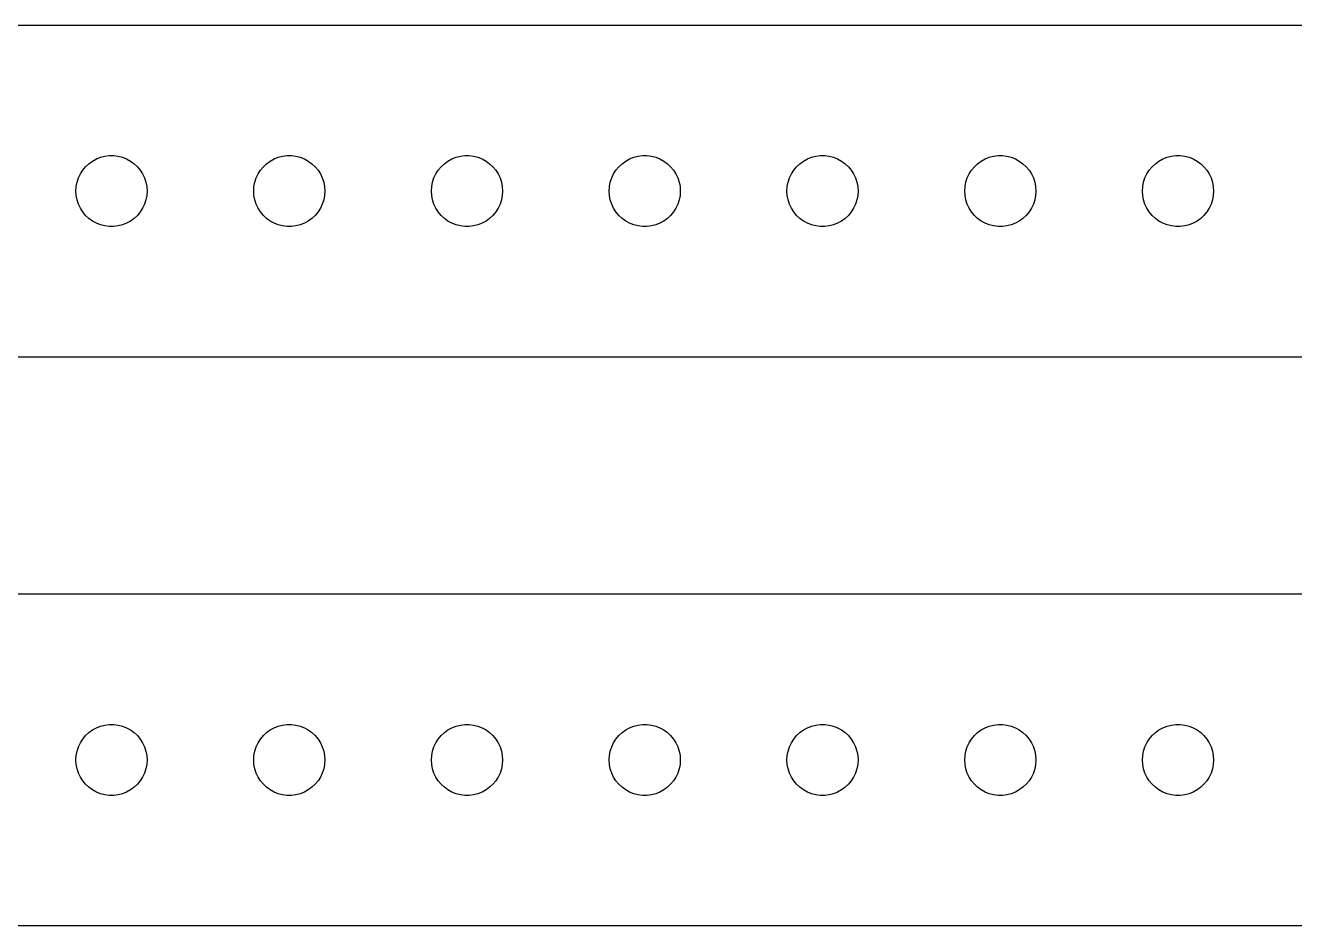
# Model space of a CAD drawing. Header units: metres. Extents: x -210 to 210, y 41 to 79.
# Drawn here: x 101.4 to 154.9, y 41 to 79 of the extents above; entities that cross this region are included whole.
import ezdxf

# ---------------------------------------------------------------- set-up
doc = ezdxf.new("R2010")
doc.units = ezdxf.units.M

msp = doc.modelspace()

# ---------------------------------------------------------------- linework, layer by layer
for p, q in [((204.814, 78.9901), (-204.814, 78.9901)), ((104.361, 73.3572), (104.536, 73.4266)), ((104.536, 73.4266), (104.719, 73.4734)), ((104.719, 73.4734), (104.906, 73.497)), ((104.906, 73.497), (105.094, 73.497)), ((105.094, 73.497), (105.281, 73.4734)), ((105.281, 73.4734), (105.464, 73.4266)), ((105.464, 73.4266), (105.639, 73.3572)), ((111.861, 73.3572), (112.036, 73.4266)), ((112.036, 73.4266), (112.219, 73.4734)), ((112.219, 73.4734), (112.406, 73.497)), ((112.406, 73.497), (112.594, 73.497)), ((112.594, 73.497), (112.781, 73.4734)), ((112.781, 73.4734), (112.964, 73.4266)), ((112.964, 73.4266), (113.139, 73.3572)), ((119.361, 73.3572), (119.536, 73.4266)), ((119.536, 73.4266), (119.719, 73.4734)), ((119.719, 73.4734), (119.906, 73.497)), ((119.906, 73.497), (120.094, 73.497)), ((120.094, 73.497), (120.281, 73.4734)), ((120.281, 73.4734), (120.464, 73.4266)), ((120.464, 73.4266), (120.639, 73.3572)), ((126.861, 73.3572), (127.036, 73.4266)), ((127.036, 73.4266), (127.219, 73.4734)), ((127.219, 73.4734), (127.406, 73.497)), ((127.406, 73.497), (127.594, 73.497)), ((127.594, 73.497), (127.781, 73.4734)), ((127.781, 73.4734), (127.964, 73.4266)), ((127.964, 73.4266), (128.139, 73.3572)), ((134.361, 73.3572), (134.536, 73.4266)), ((134.536, 73.4266), (134.719, 73.4734)), ((134.719, 73.4734), (134.906, 73.497)), ((134.906, 73.497), (135.094, 73.497)), ((135.094, 73.497), (135.281, 73.4734)), ((135.281, 73.4734), (135.464, 73.4266)), ((135.464, 73.4266), (135.639, 73.3572)), ((141.861, 73.3572), (142.036, 73.4266)), ((142.036, 73.4266), (142.219, 73.4734)), ((142.219, 73.4734), (142.406, 73.497)), ((142.406, 73.497), (142.594, 73.497)), ((142.594, 73.497), (142.781, 73.4734)), ((142.781, 73.4734), (142.964, 73.4266)), ((142.964, 73.4266), (143.139, 73.3572)), ((149.361, 73.3572), (149.536, 73.4266)), ((149.536, 73.4266), (149.719, 73.4734)), ((149.719, 73.4734), (149.906, 73.497)), ((149.906, 73.497), (150.094, 73.497)), ((150.094, 73.497), (150.281, 73.4734)), ((150.281, 73.4734), (150.464, 73.4266)), ((150.464, 73.4266), (150.639, 73.3572)), ((103.686, 72.7226), (103.786, 72.8817)), ((103.786, 72.8817), (103.907, 73.0268)), ((103.907, 73.0268), (104.044, 73.1558)), ((104.044, 73.1558), (104.196, 73.2665)), ((104.196, 73.2665), (104.361, 73.3572)), ((105.639, 73.3572), (105.804, 73.2665)), ((105.804, 73.2665), (105.956, 73.1558)), ((105.956, 73.1558), (106.093, 73.0268)), ((106.093, 73.0268), (106.214, 72.8817)), ((106.214, 72.8817), (106.314, 72.7226)), ((111.186, 72.7226), (111.286, 72.8817)), ((111.286, 72.8817), (111.407, 73.0268)), ((111.407, 73.0268), (111.544, 73.1558)), ((111.544, 73.1558), (111.696, 73.2665)), ((111.696, 73.2665), (111.861, 73.3572)), ((113.139, 73.3572), (113.304, 73.2665)), ((113.304, 73.2665), (113.456, 73.1558)), ((113.456, 73.1558), (113.593, 73.0268)), ((113.593, 73.0268), (113.714, 72.8817)), ((113.714, 72.8817), (113.814, 72.7226)), ((118.686, 72.7226), (118.786, 72.8817)), ((118.786, 72.8817), (118.907, 73.0268)), ((118.907, 73.0268), (119.044, 73.1558)), ((119.044, 73.1558), (119.196, 73.2665)), ((119.196, 73.2665), (119.361, 73.3572)), ((120.639, 73.3572), (120.804, 73.2665)), ((120.804, 73.2665), (120.956, 73.1558)), ((120.956, 73.1558), (121.093, 73.0268)), ((121.093, 73.0268), (121.214, 72.8817)), ((121.214, 72.8817), (121.314, 72.7226)), ((126.186, 72.7226), (126.286, 72.8817)), ((126.286, 72.8817), (126.407, 73.0268)), ((126.407, 73.0268), (126.544, 73.1558)), ((126.544, 73.1558), (126.696, 73.2665)), ((126.696, 73.2665), (126.861, 73.3572)), ((128.139, 73.3572), (128.304, 73.2665)), ((128.304, 73.2665), (128.456, 73.1558)), ((128.456, 73.1558), (128.593, 73.0268)), ((128.593, 73.0268), (128.714, 72.8817)), ((128.714, 72.8817), (128.814, 72.7226)), ((133.686, 72.7226), (133.786, 72.8817)), ((133.786, 72.8817), (133.907, 73.0268)), ((133.907, 73.0268), (134.044, 73.1558)), ((134.044, 73.1558), (134.196, 73.2665)), ((134.196, 73.2665), (134.361, 73.3572)), ((135.639, 73.3572), (135.804, 73.2665)), ((135.804, 73.2665), (135.956, 73.1558)), ((135.956, 73.1558), (136.093, 73.0268)), ((136.093, 73.0268), (136.214, 72.8817)), ((136.214, 72.8817), (136.314, 72.7226)), ((141.186, 72.7226), (141.286, 72.8817)), ((141.286, 72.8817), (141.407, 73.0268)), ((141.407, 73.0268), (141.544, 73.1558)), ((141.544, 73.1558), (141.696, 73.2665)), ((141.696, 73.2665), (141.861, 73.3572)), ((143.139, 73.3572), (143.304, 73.2665)), ((143.304, 73.2665), (143.456, 73.1558)), ((143.456, 73.1558), (143.593, 73.0268)), ((143.593, 73.0268), (143.714, 72.8817)), ((143.714, 72.8817), (143.814, 72.7226)), ((148.686, 72.7226), (148.786, 72.8817)), ((148.786, 72.8817), (148.907, 73.0268)), ((148.907, 73.0268), (149.044, 73.1558)), ((149.044, 73.1558), (149.196, 73.2665)), ((149.196, 73.2665), (149.361, 73.3572)), ((150.639, 73.3572), (150.804, 73.2665)), ((150.804, 73.2665), (150.956, 73.1558)), ((150.956, 73.1558), (151.093, 73.0268)), ((151.093, 73.0268), (151.214, 72.8817)), ((151.214, 72.8817), (151.314, 72.7226)), ((103.512, 72.188), (103.547, 72.373)), ((103.547, 72.373), (103.605, 72.5522)), ((103.605, 72.5522), (103.686, 72.7226)), ((106.314, 72.7226), (106.395, 72.5522)), ((106.395, 72.5522), (106.453, 72.373)), ((106.453, 72.373), (106.488, 72.188)), ((111.012, 72.188), (111.047, 72.373)), ((111.047, 72.373), (111.105, 72.5522)), ((111.105, 72.5522), (111.186, 72.7226)), ((113.814, 72.7226), (113.895, 72.5522)), ((113.895, 72.5522), (113.953, 72.373)), ((113.953, 72.373), (113.988, 72.188)), ((118.512, 72.188), (118.547, 72.373)), ((118.547, 72.373), (118.605, 72.5522)), ((118.605, 72.5522), (118.686, 72.7226)), ((121.314, 72.7226), (121.395, 72.5522)), ((121.395, 72.5522), (121.453, 72.373)), ((121.453, 72.373), (121.488, 72.188)), ((126.012, 72.188), (126.047, 72.373)), ((126.047, 72.373), (126.105, 72.5522)), ((126.105, 72.5522), (126.186, 72.7226)), ((128.814, 72.7226), (128.895, 72.5522)), ((128.895, 72.5522), (128.953, 72.373)), ((128.953, 72.373), (128.988, 72.188)), ((133.512, 72.188), (133.547, 72.373)), ((133.547, 72.373), (133.605, 72.5522)), ((133.605, 72.5522), (133.686, 72.7226)), ((136.314, 72.7226), (136.395, 72.5522)), ((136.395, 72.5522), (136.453, 72.373)), ((136.453, 72.373), (136.488, 72.188)), ((141.012, 72.188), (141.047, 72.373)), ((141.047, 72.373), (141.105, 72.5522)), ((141.105, 72.5522), (141.186, 72.7226)), ((143.814, 72.7226), (143.895, 72.5522)), ((143.895, 72.5522), (143.953, 72.373)), ((143.953, 72.373), (143.988, 72.188)), ((148.512, 72.188), (148.547, 72.373)), ((148.547, 72.373), (148.605, 72.5522)), ((148.605, 72.5522), (148.686, 72.7226)), ((151.314, 72.7226), (151.395, 72.5522)), ((151.395, 72.5522), (151.453, 72.373)), ((151.453, 72.373), (151.488, 72.188)), ((103.5, 72), (103.512, 72.188)), ((103.512, 71.812), (103.5, 72)), ((103.547, 71.627), (103.512, 71.812)), ((106.488, 71.812), (106.453, 71.627)), ((106.488, 72.188), (106.5, 72)), ((106.5, 72), (106.488, 71.812)), ((111, 72), (111.012, 72.188)), ((111.012, 71.812), (111, 72)), ((111.047, 71.627), (111.012, 71.812)), ((113.988, 71.812), (113.953, 71.627)), ((113.988, 72.188), (114, 72)), ((114, 72), (113.988, 71.812)), ((118.5, 72), (118.512, 72.188)), ((118.512, 71.812), (118.5, 72)), ((118.547, 71.627), (118.512, 71.812)), ((121.488, 71.812), (121.453, 71.627)), ((121.488, 72.188), (121.5, 72)), ((121.5, 72), (121.488, 71.812)), ((126, 72), (126.012, 72.188)), ((126.012, 71.812), (126, 72)), ((126.047, 71.627), (126.012, 71.812)), ((128.988, 71.812), (128.953, 71.627)), ((128.988, 72.188), (129, 72)), ((129, 72), (128.988, 71.812)), ((133.5, 72), (133.512, 72.188)), ((133.512, 71.812), (133.5, 72)), ((133.547, 71.627), (133.512, 71.812)), ((136.488, 71.812), (136.453, 71.627)), ((136.488, 72.188), (136.5, 72)), ((136.5, 72), (136.488, 71.812)), ((141, 72), (141.012, 72.188)), ((141.012, 71.812), (141, 72)), ((141.047, 71.627), (141.012, 71.812)), ((143.988, 71.812), (143.953, 71.627)), ((143.988, 72.188), (144, 72)), ((144, 72), (143.988, 71.812)), ((148.5, 72), (148.512, 72.188)), ((148.512, 71.812), (148.5, 72)), ((148.547, 71.627), (148.512, 71.812)), ((151.488, 71.812), (151.453, 71.627)), ((151.488, 72.188), (151.5, 72)), ((151.5, 72), (151.488, 71.812)), ((103.605, 71.4478), (103.547, 71.627)), ((103.686, 71.2774), (103.605, 71.4478)), ((103.786, 71.1183), (103.686, 71.2774)), ((106.314, 71.2774), (106.214, 71.1183)), ((106.395, 71.4478), (106.314, 71.2774)), ((106.453, 71.627), (106.395, 71.4478)), ((111.105, 71.4478), (111.047, 71.627)), ((111.186, 71.2774), (111.105, 71.4478)), ((111.286, 71.1183), (111.186, 71.2774)), ((113.814, 71.2774), (113.714, 71.1183)), ((113.895, 71.4478), (113.814, 71.2774)), ((113.953, 71.627), (113.895, 71.4478)), ((118.605, 71.4478), (118.547, 71.627)), ((118.686, 71.2774), (118.605, 71.4478)), ((118.786, 71.1183), (118.686, 71.2774)), ((121.314, 71.2774), (121.214, 71.1183)), ((121.395, 71.4478), (121.314, 71.2774)), ((121.453, 71.627), (121.395, 71.4478)), ((126.105, 71.4478), (126.047, 71.627)), ((126.186, 71.2774), (126.105, 71.4478)), ((126.286, 71.1183), (126.186, 71.2774)), ((128.814, 71.2774), (128.714, 71.1183)), ((128.895, 71.4478), (128.814, 71.2774)), ((128.953, 71.627), (128.895, 71.4478)), ((133.605, 71.4478), (133.547, 71.627)), ((133.686, 71.2774), (133.605, 71.4478)), ((133.786, 71.1183), (133.686, 71.2774)), ((136.314, 71.2774), (136.214, 71.1183)), ((136.395, 71.4478), (136.314, 71.2774)), ((136.453, 71.627), (136.395, 71.4478)), ((141.105, 71.4478), (141.047, 71.627)), ((141.186, 71.2774), (141.105, 71.4478)), ((141.286, 71.1183), (141.186, 71.2774)), ((143.814, 71.2774), (143.714, 71.1183)), ((143.895, 71.4478), (143.814, 71.2774)), ((143.953, 71.627), (143.895, 71.4478)), ((148.605, 71.4478), (148.547, 71.627)), ((148.686, 71.2774), (148.605, 71.4478)), ((148.786, 71.1183), (148.686, 71.2774)), ((151.314, 71.2774), (151.214, 71.1183)), ((151.395, 71.4478), (151.314, 71.2774)), ((151.453, 71.627), (151.395, 71.4478)), ((103.907, 70.9732), (103.786, 71.1183)), ((104.044, 70.8442), (103.907, 70.9732)), ((104.196, 70.7335), (104.044, 70.8442)), ((104.361, 70.6428), (104.196, 70.7335)), ((105.804, 70.7335), (105.639, 70.6428)), ((105.956, 70.8442), (105.804, 70.7335)), ((106.093, 70.9732), (105.956, 70.8442)), ((106.214, 71.1183), (106.093, 70.9732)), ((111.407, 70.9732), (111.286, 71.1183)), ((111.544, 70.8442), (111.407, 70.9732)), ((111.696, 70.7335), (111.544, 70.8442)), ((111.861, 70.6428), (111.696, 70.7335)), ((113.304, 70.7335), (113.139, 70.6428)), ((113.456, 70.8442), (113.304, 70.7335)), ((113.593, 70.9732), (113.456, 70.8442)), ((113.714, 71.1183), (113.593, 70.9732)), ((118.907, 70.9732), (118.786, 71.1183)), ((119.044, 70.8442), (118.907, 70.9732)), ((119.196, 70.7335), (119.044, 70.8442)), ((119.361, 70.6428), (119.196, 70.7335)), ((120.804, 70.7335), (120.639, 70.6428)), ((120.956, 70.8442), (120.804, 70.7335)), ((121.093, 70.9732), (120.956, 70.8442)), ((121.214, 71.1183), (121.093, 70.9732)), ((126.407, 70.9732), (126.286, 71.1183)), ((126.544, 70.8442), (126.407, 70.9732)), ((126.696, 70.7335), (126.544, 70.8442)), ((126.861, 70.6428), (126.696, 70.7335)), ((128.304, 70.7335), (128.139, 70.6428)), ((128.456, 70.8442), (128.304, 70.7335)), ((128.593, 70.9732), (128.456, 70.8442)), ((128.714, 71.1183), (128.593, 70.9732)), ((133.907, 70.9732), (133.786, 71.1183)), ((134.044, 70.8442), (133.907, 70.9732)), ((134.196, 70.7335), (134.044, 70.8442)), ((134.361, 70.6428), (134.196, 70.7335)), ((135.804, 70.7335), (135.639, 70.6428)), ((135.956, 70.8442), (135.804, 70.7335)), ((136.093, 70.9732), (135.956, 70.8442)), ((136.214, 71.1183), (136.093, 70.9732)), ((141.407, 70.9732), (141.286, 71.1183)), ((141.544, 70.8442), (141.407, 70.9732)), ((141.696, 70.7335), (141.544, 70.8442)), ((141.861, 70.6428), (141.696, 70.7335)), ((143.304, 70.7335), (143.139, 70.6428)), ((143.456, 70.8442), (143.304, 70.7335)), ((143.593, 70.9732), (143.456, 70.8442)), ((143.714, 71.1183), (143.593, 70.9732)), ((148.907, 70.9732), (148.786, 71.1183)), ((149.044, 70.8442), (148.907, 70.9732)), ((149.196, 70.7335), (149.044, 70.8442)), ((149.361, 70.6428), (149.196, 70.7335)), ((150.804, 70.7335), (150.639, 70.6428)), ((150.956, 70.8442), (150.804, 70.7335)), ((151.093, 70.9732), (150.956, 70.8442)), ((151.214, 71.1183), (151.093, 70.9732)), ((104.536, 70.5734), (104.361, 70.6428)), ((104.719, 70.5266), (104.536, 70.5734)), ((104.906, 70.503), (104.719, 70.5266)), ((105.094, 70.503), (104.906, 70.503)), ((105.281, 70.5266), (105.094, 70.503)), ((105.464, 70.5734), (105.281, 70.5266)), ((105.639, 70.6428), (105.464, 70.5734)), ((112.036, 70.5734), (111.861, 70.6428)), ((112.219, 70.5266), (112.036, 70.5734)), ((112.406, 70.503), (112.219, 70.5266)), ((112.594, 70.503), (112.406, 70.503)), ((112.781, 70.5266), (112.594, 70.503)), ((112.964, 70.5734), (112.781, 70.5266)), ((113.139, 70.6428), (112.964, 70.5734)), ((119.536, 70.5734), (119.361, 70.6428)), ((119.719, 70.5266), (119.536, 70.5734)), ((119.906, 70.503), (119.719, 70.5266)), ((120.094, 70.503), (119.906, 70.503)), ((120.281, 70.5266), (120.094, 70.503)), ((120.464, 70.5734), (120.281, 70.5266)), ((120.639, 70.6428), (120.464, 70.5734)), ((127.036, 70.5734), (126.861, 70.6428)), ((127.219, 70.5266), (127.036, 70.5734)), ((127.406, 70.503), (127.219, 70.5266)), ((127.594, 70.503), (127.406, 70.503)), ((127.781, 70.5266), (127.594, 70.503)), ((127.964, 70.5734), (127.781, 70.5266)), ((128.139, 70.6428), (127.964, 70.5734)), ((134.536, 70.5734), (134.361, 70.6428)), ((134.719, 70.5266), (134.536, 70.5734)), ((134.906, 70.503), (134.719, 70.5266)), ((135.094, 70.503), (134.906, 70.503)), ((135.281, 70.5266), (135.094, 70.503)), ((135.464, 70.5734), (135.281, 70.5266)), ((135.639, 70.6428), (135.464, 70.5734)), ((142.036, 70.5734), (141.861, 70.6428)), ((142.219, 70.5266), (142.036, 70.5734)), ((142.406, 70.503), (142.219, 70.5266)), ((142.594, 70.503), (142.406, 70.503)), ((142.781, 70.5266), (142.594, 70.503)), ((142.964, 70.5734), (142.781, 70.5266)), ((143.139, 70.6428), (142.964, 70.5734)), ((149.536, 70.5734), (149.361, 70.6428)), ((149.719, 70.5266), (149.536, 70.5734)), ((149.906, 70.503), (149.719, 70.5266)), ((150.094, 70.503), (149.906, 70.503)), ((150.281, 70.5266), (150.094, 70.503)), ((150.464, 70.5734), (150.281, 70.5266)), ((150.639, 70.6428), (150.464, 70.5734)), ((-204.814, 65.0099), (204.814, 65.0099)), ((204.814, 54.9901), (-204.814, 54.9901)), ((104.196, 49.2665), (104.361, 49.3572)), ((104.361, 49.3572), (104.536, 49.4266)), ((104.536, 49.4266), (104.719, 49.4734)), ((104.719, 49.4734), (104.906, 49.497)), ((104.906, 49.497), (105.094, 49.497)), ((105.094, 49.497), (105.281, 49.4734)), ((105.281, 49.4734), (105.464, 49.4266)), ((105.464, 49.4266), (105.639, 49.3572)), ((105.639, 49.3572), (105.804, 49.2665)), ((111.696, 49.2665), (111.861, 49.3572)), ((111.861, 49.3572), (112.036, 49.4266)), ((112.036, 49.4266), (112.219, 49.4734)), ((112.219, 49.4734), (112.406, 49.497)), ((112.406, 49.497), (112.594, 49.497)), ((112.594, 49.497), (112.781, 49.4734)), ((112.781, 49.4734), (112.964, 49.4266)), ((112.964, 49.4266), (113.139, 49.3572)), ((113.139, 49.3572), (113.304, 49.2665)), ((119.196, 49.2665), (119.361, 49.3572)), ((119.361, 49.3572), (119.536, 49.4266)), ((119.536, 49.4266), (119.719, 49.4734)), ((119.719, 49.4734), (119.906, 49.497)), ((119.906, 49.497), (120.094, 49.497)), ((120.094, 49.497), (120.281, 49.4734)), ((120.281, 49.4734), (120.464, 49.4266)), ((120.464, 49.4266), (120.639, 49.3572)), ((120.639, 49.3572), (120.804, 49.2665)), ((126.696, 49.2665), (126.861, 49.3572)), ((126.861, 49.3572), (127.036, 49.4266)), ((127.036, 49.4266), (127.219, 49.4734)), ((127.219, 49.4734), (127.406, 49.497)), ((127.406, 49.497), (127.594, 49.497)), ((127.594, 49.497), (127.781, 49.4734)), ((127.781, 49.4734), (127.964, 49.4266)), ((127.964, 49.4266), (128.139, 49.3572)), ((128.139, 49.3572), (128.304, 49.2665)), ((134.196, 49.2665), (134.361, 49.3572)), ((134.361, 49.3572), (134.536, 49.4266)), ((134.536, 49.4266), (134.719, 49.4734)), ((134.719, 49.4734), (134.906, 49.497)), ((134.906, 49.497), (135.094, 49.497)), ((135.094, 49.497), (135.281, 49.4734)), ((135.281, 49.4734), (135.464, 49.4266)), ((135.464, 49.4266), (135.639, 49.3572)), ((135.639, 49.3572), (135.804, 49.2665)), ((141.696, 49.2665), (141.861, 49.3572)), ((141.861, 49.3572), (142.036, 49.4266)), ((142.036, 49.4266), (142.219, 49.4734)), ((142.219, 49.4734), (142.406, 49.497)), ((142.406, 49.497), (142.594, 49.497)), ((142.594, 49.497), (142.781, 49.4734)), ((142.781, 49.4734), (142.964, 49.4266)), ((142.964, 49.4266), (143.139, 49.3572)), ((143.139, 49.3572), (143.304, 49.2665)), ((149.196, 49.2665), (149.361, 49.3572)), ((149.361, 49.3572), (149.536, 49.4266)), ((149.536, 49.4266), (149.719, 49.4734)), ((149.719, 49.4734), (149.906, 49.497)), ((149.906, 49.497), (150.094, 49.497)), ((150.094, 49.497), (150.281, 49.4734)), ((150.281, 49.4734), (150.464, 49.4266)), ((150.464, 49.4266), (150.639, 49.3572)), ((150.639, 49.3572), (150.804, 49.2665)), ((103.686, 48.7226), (103.786, 48.8817)), ((103.786, 48.8817), (103.907, 49.0268)), ((103.907, 49.0268), (104.044, 49.1558)), ((104.044, 49.1558), (104.196, 49.2665)), ((105.804, 49.2665), (105.956, 49.1558)), ((105.956, 49.1558), (106.093, 49.0268)), ((106.093, 49.0268), (106.214, 48.8817)), ((106.214, 48.8817), (106.314, 48.7226)), ((111.186, 48.7226), (111.286, 48.8817)), ((111.286, 48.8817), (111.407, 49.0268)), ((111.407, 49.0268), (111.544, 49.1558)), ((111.544, 49.1558), (111.696, 49.2665)), ((113.304, 49.2665), (113.456, 49.1558)), ((113.456, 49.1558), (113.593, 49.0268)), ((113.593, 49.0268), (113.714, 48.8817)), ((113.714, 48.8817), (113.814, 48.7226)), ((118.686, 48.7226), (118.786, 48.8817)), ((118.786, 48.8817), (118.907, 49.0268)), ((118.907, 49.0268), (119.044, 49.1558)), ((119.044, 49.1558), (119.196, 49.2665)), ((120.804, 49.2665), (120.956, 49.1558)), ((120.956, 49.1558), (121.093, 49.0268)), ((121.093, 49.0268), (121.214, 48.8817)), ((121.214, 48.8817), (121.314, 48.7226)), ((126.186, 48.7226), (126.286, 48.8817)), ((126.286, 48.8817), (126.407, 49.0268)), ((126.407, 49.0268), (126.544, 49.1558)), ((126.544, 49.1558), (126.696, 49.2665)), ((128.304, 49.2665), (128.456, 49.1558)), ((128.456, 49.1558), (128.593, 49.0268)), ((128.593, 49.0268), (128.714, 48.8817)), ((128.714, 48.8817), (128.814, 48.7226)), ((133.686, 48.7226), (133.786, 48.8817)), ((133.786, 48.8817), (133.907, 49.0268)), ((133.907, 49.0268), (134.044, 49.1558)), ((134.044, 49.1558), (134.196, 49.2665)), ((135.804, 49.2665), (135.956, 49.1558)), ((135.956, 49.1558), (136.093, 49.0268)), ((136.093, 49.0268), (136.214, 48.8817)), ((136.214, 48.8817), (136.314, 48.7226)), ((141.186, 48.7226), (141.286, 48.8817)), ((141.286, 48.8817), (141.407, 49.0268)), ((141.407, 49.0268), (141.544, 49.1558)), ((141.544, 49.1558), (141.696, 49.2665)), ((143.304, 49.2665), (143.456, 49.1558)), ((143.456, 49.1558), (143.593, 49.0268)), ((143.593, 49.0268), (143.714, 48.8817)), ((143.714, 48.8817), (143.814, 48.7226)), ((148.686, 48.7226), (148.786, 48.8817)), ((148.786, 48.8817), (148.907, 49.0268)), ((148.907, 49.0268), (149.044, 49.1558)), ((149.044, 49.1558), (149.196, 49.2665)), ((150.804, 49.2665), (150.956, 49.1558)), ((150.956, 49.1558), (151.093, 49.0268)), ((151.093, 49.0268), (151.214, 48.8817)), ((151.214, 48.8817), (151.314, 48.7226)), ((103.512, 48.188), (103.547, 48.373)), ((103.547, 48.373), (103.605, 48.5522)), ((103.605, 48.5522), (103.686, 48.7226)), ((106.314, 48.7226), (106.395, 48.5522)), ((106.395, 48.5522), (106.453, 48.373)), ((106.453, 48.373), (106.488, 48.188)), ((111.012, 48.188), (111.047, 48.373)), ((111.047, 48.373), (111.105, 48.5522)), ((111.105, 48.5522), (111.186, 48.7226)), ((113.814, 48.7226), (113.895, 48.5522)), ((113.895, 48.5522), (113.953, 48.373)), ((113.953, 48.373), (113.988, 48.188)), ((118.512, 48.188), (118.547, 48.373)), ((118.547, 48.373), (118.605, 48.5522)), ((118.605, 48.5522), (118.686, 48.7226)), ((121.314, 48.7226), (121.395, 48.5522)), ((121.395, 48.5522), (121.453, 48.373)), ((121.453, 48.373), (121.488, 48.188)), ((126.012, 48.188), (126.047, 48.373)), ((126.047, 48.373), (126.105, 48.5522)), ((126.105, 48.5522), (126.186, 48.7226)), ((128.814, 48.7226), (128.895, 48.5522)), ((128.895, 48.5522), (128.953, 48.373)), ((128.953, 48.373), (128.988, 48.188)), ((133.512, 48.188), (133.547, 48.373)), ((133.547, 48.373), (133.605, 48.5522)), ((133.605, 48.5522), (133.686, 48.7226)), ((136.314, 48.7226), (136.395, 48.5522)), ((136.395, 48.5522), (136.453, 48.373)), ((136.453, 48.373), (136.488, 48.188)), ((141.012, 48.188), (141.047, 48.373)), ((141.047, 48.373), (141.105, 48.5522)), ((141.105, 48.5522), (141.186, 48.7226)), ((143.814, 48.7226), (143.895, 48.5522)), ((143.895, 48.5522), (143.953, 48.373)), ((143.953, 48.373), (143.988, 48.188)), ((148.512, 48.188), (148.547, 48.373)), ((148.547, 48.373), (148.605, 48.5522)), ((148.605, 48.5522), (148.686, 48.7226)), ((151.314, 48.7226), (151.395, 48.5522)), ((151.395, 48.5522), (151.453, 48.373)), ((151.453, 48.373), (151.488, 48.188)), ((103.5, 48), (103.512, 48.188)), ((103.512, 47.812), (103.5, 48)), ((103.547, 47.627), (103.512, 47.812)), ((106.488, 47.812), (106.453, 47.627)), ((106.488, 48.188), (106.5, 48)), ((106.5, 48), (106.488, 47.812)), ((111, 48), (111.012, 48.188)), ((111.012, 47.812), (111, 48)), ((111.047, 47.627), (111.012, 47.812)), ((113.988, 47.812), (113.953, 47.627)), ((113.988, 48.188), (114, 48)), ((114, 48), (113.988, 47.812)), ((118.5, 48), (118.512, 48.188)), ((118.512, 47.812), (118.5, 48)), ((118.547, 47.627), (118.512, 47.812)), ((121.488, 47.812), (121.453, 47.627)), ((121.488, 48.188), (121.5, 48)), ((121.5, 48), (121.488, 47.812)), ((126, 48), (126.012, 48.188)), ((126.012, 47.812), (126, 48)), ((126.047, 47.627), (126.012, 47.812)), ((128.988, 47.812), (128.953, 47.627)), ((128.988, 48.188), (129, 48)), ((129, 48), (128.988, 47.812)), ((133.5, 48), (133.512, 48.188)), ((133.512, 47.812), (133.5, 48)), ((133.547, 47.627), (133.512, 47.812)), ((136.488, 47.812), (136.453, 47.627)), ((136.488, 48.188), (136.5, 48)), ((136.5, 48), (136.488, 47.812)), ((141, 48), (141.012, 48.188)), ((141.012, 47.812), (141, 48)), ((141.047, 47.627), (141.012, 47.812)), ((143.988, 47.812), (143.953, 47.627)), ((143.988, 48.188), (144, 48)), ((144, 48), (143.988, 47.812)), ((148.5, 48), (148.512, 48.188)), ((148.512, 47.812), (148.5, 48)), ((148.547, 47.627), (148.512, 47.812)), ((151.488, 47.812), (151.453, 47.627)), ((151.488, 48.188), (151.5, 48)), ((151.5, 48), (151.488, 47.812)), ((103.605, 47.4478), (103.547, 47.627)), ((103.686, 47.2774), (103.605, 47.4478)), ((103.786, 47.1183), (103.686, 47.2774)), ((106.314, 47.2774), (106.214, 47.1183)), ((106.395, 47.4478), (106.314, 47.2774)), ((106.453, 47.627), (106.395, 47.4478)), ((111.105, 47.4478), (111.047, 47.627)), ((111.186, 47.2774), (111.105, 47.4478)), ((111.286, 47.1183), (111.186, 47.2774)), ((113.814, 47.2774), (113.714, 47.1183)), ((113.895, 47.4478), (113.814, 47.2774)), ((113.953, 47.627), (113.895, 47.4478)), ((118.605, 47.4478), (118.547, 47.627)), ((118.686, 47.2774), (118.605, 47.4478)), ((118.786, 47.1183), (118.686, 47.2774)), ((121.314, 47.2774), (121.214, 47.1183)), ((121.395, 47.4478), (121.314, 47.2774)), ((121.453, 47.627), (121.395, 47.4478)), ((126.105, 47.4478), (126.047, 47.627)), ((126.186, 47.2774), (126.105, 47.4478)), ((126.286, 47.1183), (126.186, 47.2774)), ((128.814, 47.2774), (128.714, 47.1183)), ((128.895, 47.4478), (128.814, 47.2774)), ((128.953, 47.627), (128.895, 47.4478)), ((133.605, 47.4478), (133.547, 47.627)), ((133.686, 47.2774), (133.605, 47.4478)), ((133.786, 47.1183), (133.686, 47.2774)), ((136.314, 47.2774), (136.214, 47.1183)), ((136.395, 47.4478), (136.314, 47.2774)), ((136.453, 47.627), (136.395, 47.4478)), ((141.105, 47.4478), (141.047, 47.627)), ((141.186, 47.2774), (141.105, 47.4478)), ((141.286, 47.1183), (141.186, 47.2774)), ((143.814, 47.2774), (143.714, 47.1183)), ((143.895, 47.4478), (143.814, 47.2774)), ((143.953, 47.627), (143.895, 47.4478)), ((148.605, 47.4478), (148.547, 47.627)), ((148.686, 47.2774), (148.605, 47.4478)), ((148.786, 47.1183), (148.686, 47.2774)), ((151.314, 47.2774), (151.214, 47.1183)), ((151.395, 47.4478), (151.314, 47.2774)), ((151.453, 47.627), (151.395, 47.4478)), ((103.907, 46.9732), (103.786, 47.1183)), ((104.044, 46.8442), (103.907, 46.9732)), ((104.196, 46.7335), (104.044, 46.8442)), ((104.361, 46.6428), (104.196, 46.7335)), ((104.536, 46.5734), (104.361, 46.6428)), ((105.639, 46.6428), (105.464, 46.5734)), ((105.804, 46.7335), (105.639, 46.6428)), ((105.956, 46.8442), (105.804, 46.7335)), ((106.093, 46.9732), (105.956, 46.8442)), ((106.214, 47.1183), (106.093, 46.9732)), ((111.407, 46.9732), (111.286, 47.1183)), ((111.544, 46.8442), (111.407, 46.9732)), ((111.696, 46.7335), (111.544, 46.8442)), ((111.861, 46.6428), (111.696, 46.7335)), ((112.036, 46.5734), (111.861, 46.6428)), ((113.139, 46.6428), (112.964, 46.5734)), ((113.304, 46.7335), (113.139, 46.6428)), ((113.456, 46.8442), (113.304, 46.7335)), ((113.593, 46.9732), (113.456, 46.8442)), ((113.714, 47.1183), (113.593, 46.9732)), ((118.907, 46.9732), (118.786, 47.1183)), ((119.044, 46.8442), (118.907, 46.9732)), ((119.196, 46.7335), (119.044, 46.8442)), ((119.361, 46.6428), (119.196, 46.7335)), ((119.536, 46.5734), (119.361, 46.6428)), ((120.639, 46.6428), (120.464, 46.5734)), ((120.804, 46.7335), (120.639, 46.6428)), ((120.956, 46.8442), (120.804, 46.7335)), ((121.093, 46.9732), (120.956, 46.8442)), ((121.214, 47.1183), (121.093, 46.9732)), ((126.407, 46.9732), (126.286, 47.1183)), ((126.544, 46.8442), (126.407, 46.9732)), ((126.696, 46.7335), (126.544, 46.8442)), ((126.861, 46.6428), (126.696, 46.7335)), ((127.036, 46.5734), (126.861, 46.6428)), ((128.139, 46.6428), (127.964, 46.5734)), ((128.304, 46.7335), (128.139, 46.6428)), ((128.456, 46.8442), (128.304, 46.7335)), ((128.593, 46.9732), (128.456, 46.8442)), ((128.714, 47.1183), (128.593, 46.9732)), ((133.907, 46.9732), (133.786, 47.1183)), ((134.044, 46.8442), (133.907, 46.9732)), ((134.196, 46.7335), (134.044, 46.8442)), ((134.361, 46.6428), (134.196, 46.7335)), ((134.536, 46.5734), (134.361, 46.6428)), ((135.639, 46.6428), (135.464, 46.5734)), ((135.804, 46.7335), (135.639, 46.6428)), ((135.956, 46.8442), (135.804, 46.7335)), ((136.093, 46.9732), (135.956, 46.8442)), ((136.214, 47.1183), (136.093, 46.9732)), ((141.407, 46.9732), (141.286, 47.1183)), ((141.544, 46.8442), (141.407, 46.9732)), ((141.696, 46.7335), (141.544, 46.8442)), ((141.861, 46.6428), (141.696, 46.7335)), ((142.036, 46.5734), (141.861, 46.6428)), ((143.139, 46.6428), (142.964, 46.5734)), ((143.304, 46.7335), (143.139, 46.6428)), ((143.456, 46.8442), (143.304, 46.7335)), ((143.593, 46.9732), (143.456, 46.8442)), ((143.714, 47.1183), (143.593, 46.9732)), ((148.907, 46.9732), (148.786, 47.1183)), ((149.044, 46.8442), (148.907, 46.9732)), ((149.196, 46.7335), (149.044, 46.8442)), ((149.361, 46.6428), (149.196, 46.7335)), ((149.536, 46.5734), (149.361, 46.6428)), ((150.639, 46.6428), (150.464, 46.5734)), ((150.804, 46.7335), (150.639, 46.6428)), ((150.956, 46.8442), (150.804, 46.7335)), ((151.093, 46.9732), (150.956, 46.8442)), ((151.214, 47.1183), (151.093, 46.9732)), ((104.719, 46.5266), (104.536, 46.5734)), ((104.906, 46.503), (104.719, 46.5266)), ((105.094, 46.503), (104.906, 46.503)), ((105.281, 46.5266), (105.094, 46.503)), ((105.464, 46.5734), (105.281, 46.5266)), ((112.219, 46.5266), (112.036, 46.5734)), ((112.406, 46.503), (112.219, 46.5266)), ((112.594, 46.503), (112.406, 46.503)), ((112.781, 46.5266), (112.594, 46.503)), ((112.964, 46.5734), (112.781, 46.5266)), ((119.719, 46.5266), (119.536, 46.5734)), ((119.906, 46.503), (119.719, 46.5266)), ((120.094, 46.503), (119.906, 46.503)), ((120.281, 46.5266), (120.094, 46.503)), ((120.464, 46.5734), (120.281, 46.5266)), ((127.219, 46.5266), (127.036, 46.5734)), ((127.406, 46.503), (127.219, 46.5266)), ((127.594, 46.503), (127.406, 46.503)), ((127.781, 46.5266), (127.594, 46.503)), ((127.964, 46.5734), (127.781, 46.5266)), ((134.719, 46.5266), (134.536, 46.5734)), ((134.906, 46.503), (134.719, 46.5266)), ((135.094, 46.503), (134.906, 46.503)), ((135.281, 46.5266), (135.094, 46.503)), ((135.464, 46.5734), (135.281, 46.5266)), ((142.219, 46.5266), (142.036, 46.5734)), ((142.406, 46.503), (142.219, 46.5266)), ((142.594, 46.503), (142.406, 46.503)), ((142.781, 46.5266), (142.594, 46.503)), ((142.964, 46.5734), (142.781, 46.5266)), ((149.719, 46.5266), (149.536, 46.5734)), ((149.906, 46.503), (149.719, 46.5266)), ((150.094, 46.503), (149.906, 46.503)), ((150.281, 46.5266), (150.094, 46.503)), ((150.464, 46.5734), (150.281, 46.5266)), ((-204.814, 41.0099), (204.814, 41.0099))]:
    msp.add_line(p, q)

doc.saveas('drawing.dxf')
